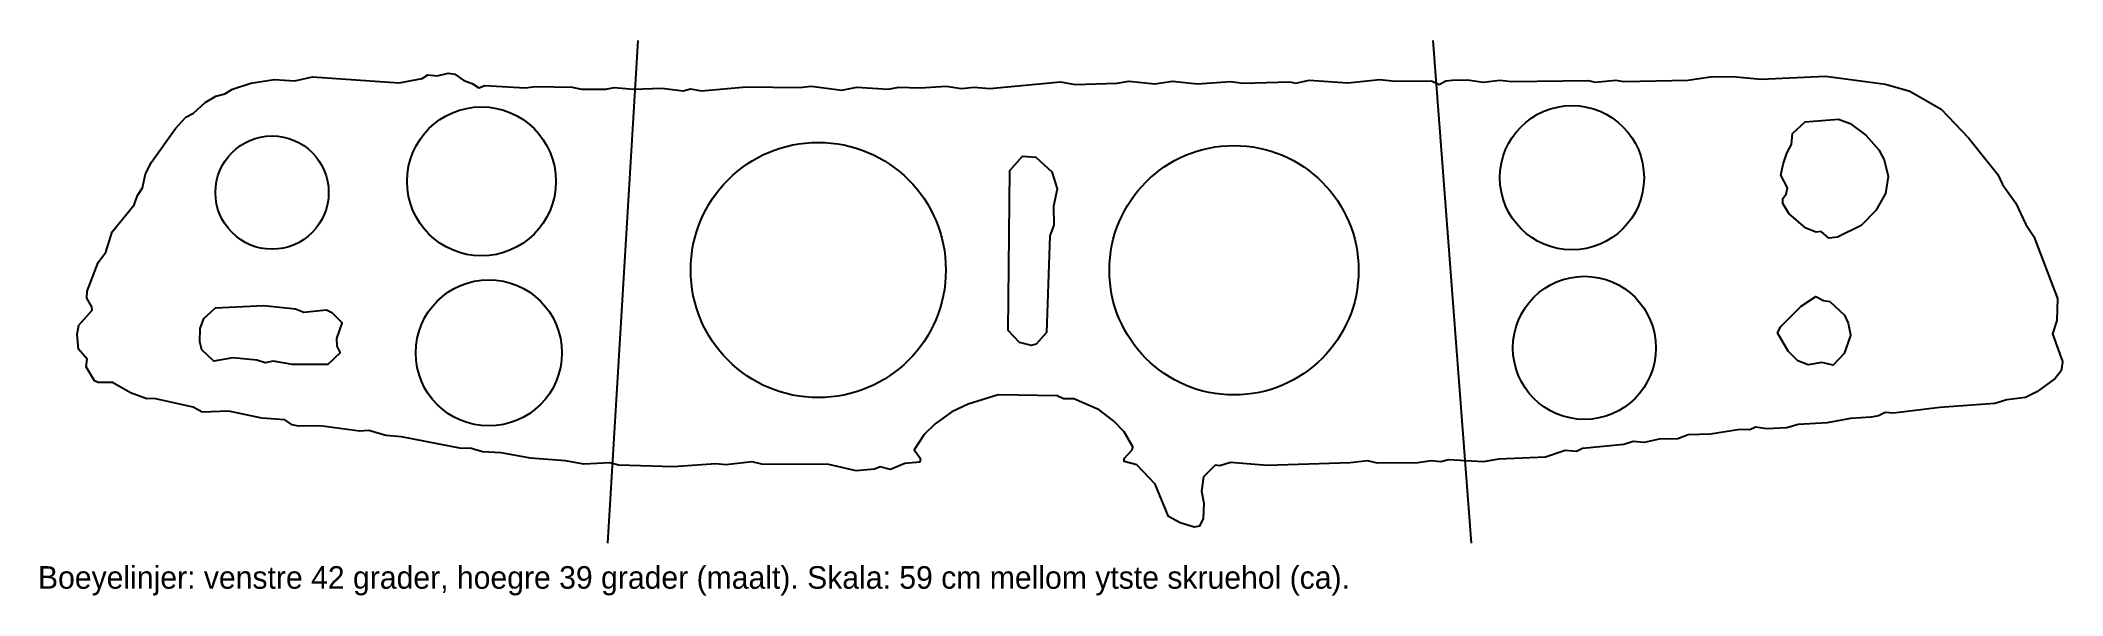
# Model space of a CAD drawing. Header units: millimetres. Extents: x -323 to 394, y -108 to 89.
import ezdxf

# ---------------------------------------------------------------- set-up
doc = ezdxf.new("R2010")
doc.units = ezdxf.units.MM
for name, color, linetype in [('BOEYELINJE', 3, 'Continuous'), ('HOL', 1, 'Continuous'), ('OMRISS', 7, 'Continuous'), ('TEKST', 2, 'Continuous')]:
    doc.layers.add(name, color=color, linetype=linetype)

msp = doc.modelspace()

# ---------------------------------------------------------------- linework, layer by layer
at = {"layer": 'BOEYELINJE'}
for p, q in [((-121.8, -89.1), (-110.97, 89.1)), ((170.99, 89.1), (184.55, -89.1))]:
    msp.add_line(p, q, dxfattribs=at)
at = {"layer": 'HOL'}
for points in [[(332.54, 40.83), (331.64, 34.83), (328.23, 28.78), (322.94, 23.54), (314.56, 19.37), (311.54, 19.06), (308.81, 21.31), (306.99, 21.11), (303.34, 22.53), (297.28, 27.75), (295.18, 31.32), (295.2, 33.05), (296.33, 34.63), (296.86, 36.86), (294.52, 41.34), (295.34, 45.19), (296.55, 49.14), (298.27, 52.23), (298.63, 56.08), (303.1, 60.26), (314.89, 61.14), (319.06, 59.66), (324.6, 55.48), (329.22, 50.37), (331.16, 46.79), (332.51, 41.01)], [(37.66, 36.36), (36.34, 30.34), (36.44, 23.57), (35.07, 19.83), (33.92, -14.41), (30.16, -18.62), (28.56, -19.02), (24.33, -17.99), (20.33, -13.74), (20.83, 43.02), (25.39, 48.12), (30.14, 47.76), (35.81, 42.49), (37.67, 36.55)], [(-216.15, -11.17), (-218.06, -16.63), (-217.93, -19.28), (-216.78, -21.62), (-221.15, -25.83), (-233.71, -25.83), (-240.57, -24.56), (-243.39, -25.17), (-246.3, -24.29), (-254.87, -23.42), (-261.61, -24.63), (-265.84, -20.63), (-266.51, -17.77), (-266.48, -13.04), (-265.14, -9.52), (-261.01, -5.68), (-243.89, -4.89), (-232.67, -6.1), (-229.63, -7.22), (-221.59, -6.46), (-219.72, -7.3), (-216.23, -10.93)], [(319.17, -15.47), (316.97, -21.93), (313.06, -26.06), (309.01, -25.12), (304.16, -25.97), (300.53, -24.46), (297.07, -21.06), (293.23, -14.52), (294.44, -12.36), (301.73, -5.07), (306.91, -1.65), (309.63, -3.1), (311.85, -3.5), (317.11, -8.31), (318.38, -11.09), (319.13, -15.31)]]:
    msp.add_lwpolyline(points, close=True, dxfattribs=at)
for centre, radius in [((-166.61, 39.15), 26.42), ((220.35, 40.43), 25.57), ((-240.94, 35.17), 20.09), ((-47.11, 7.71), 45.26), ((100.42, 7.63), 44.22), ((-164.01, -21.66), 25.92), ((224.77, -19.9), 25.38)]:
    msp.add_circle(centre, radius, dxfattribs=at)
at = {"layer": 'OMRISS'}
msp.add_lwpolyline([(394.44, -24.93), (393.91, -28), (391.79, -30.73), (385.25, -35.49), (381.23, -37.51), (374.63, -38.3), (370.39, -39.63), (350.84, -41.02), (334.49, -43.07), (331.44, -42.76), (329.18, -44.03), (326.52, -44.52), (319.17, -44.96), (310.85, -46.52), (300.58, -47.11), (296.6, -48.2), (289.45, -48.59), (285.53, -48.06), (283.41, -48.93), (279.91, -48.79), (269.49, -50.45), (261.58, -50.69), (257.97, -52.2), (251.3, -52.32), (245.97, -53.49), (242.05, -53.05), (238.77, -54.13), (224.12, -55.61), (221.99, -56.63), (217.96, -56.31), (210.99, -58.68), (194.41, -59.31), (188.78, -60.3), (176.58, -59.61), (173.87, -60.33), (170.4, -59.92), (165.63, -60.63), (151.34, -60.8), (147.84, -60), (141.66, -60.68), (112.14, -61.57), (99.21, -60.6), (95.43, -61.71), (93.76, -61.46), (89.65, -65.61), (88.9, -70.67), (89.66, -74.97), (89.48, -80.44), (88.21, -83.09), (86.26, -83.42), (81.35, -81.99), (77.2, -79.73), (72.42, -68.24), (65.97, -61.41), (61.5, -60.22), (61.5, -59.17), (64.32, -56.07), (64.56, -54.93), (61.48, -49.69), (57.71, -45.77), (52.63, -41.83), (43.54, -37.95), (39.89, -37.98), (37.62, -36.87), (16.69, -36.58), (6.03, -39.85), (0.28, -42.61), (-5.63, -46.82), (-9.48, -50.67), (-13.12, -56.03), (-10.87, -59.17), (-11.01, -60.38), (-16.33, -60.84), (-21.42, -62.97), (-25.09, -62.04), (-27.15, -62.94), (-33.71, -63.48), (-43.4, -61.31), (-67.1, -61.15), (-70.6, -60.36), (-79.87, -61.43), (-83.43, -60.98), (-98.42, -62.07), (-118, -61.47), (-121.09, -60.61), (-130.27, -61.14), (-136.78, -59.97), (-149.19, -59.04), (-159.64, -57.11), (-166.29, -56.72), (-170.61, -55.51), (-173.67, -55.53), (-194.95, -51.48), (-200.52, -50.98), (-206.59, -49.22), (-209.79, -49.38), (-223.98, -47.58), (-231.53, -47.68), (-233.82, -47.19), (-236.35, -45.43), (-244.55, -44.79), (-256.28, -42.33), (-265.68, -42.7), (-268.97, -40.96), (-282.8, -37.81), (-285.32, -37.92), (-291.2, -35.85), (-297.51, -32.17), (-302.58, -32.2), (-303.89, -31.56), (-306.88, -26.64), (-306.56, -23.89), (-309.64, -20.34), (-310.12, -15.08), (-309.53, -11.83), (-304.76, -6.58), (-304.84, -5.29), (-306.63, -2.28), (-306.59, 0.21), (-302.59, 10.38), (-299.93, 14), (-297.68, 21.27), (-289.9, 30.77), (-288.67, 34.17), (-286.88, 36.9), (-285.79, 41.78), (-283.69, 45.96), (-275.14, 57.87), (-271.49, 61.89), (-268.78, 63.28), (-264.66, 67.15), (-260.91, 69.41), (-257.66, 70.16), (-254.95, 71.87), (-248.5, 73.95), (-240.16, 75.22), (-232.88, 74.75), (-226.58, 76.22), (-195.81, 74.13), (-187.72, 75.61), (-185.67, 76.88), (-182.39, 76.56), (-178.4, 77.54), (-176.09, 77.1), (-172.93, 74.85), (-169.92, 73.88), (-167.58, 72.28), (-165.44, 73.08), (-151.07, 72.29), (-147.42, 72.74), (-134.48, 72.49), (-131.11, 71.85), (-122.5, 71.79), (-119.53, 72.42), (-112.68, 71.82), (-102.66, 72.14), (-95.1, 71.3), (-92.39, 71.95), (-88.53, 71.25), (-72.71, 72.7), (-53.82, 72.45), (-49.58, 72.94), (-38.75, 71.49), (-33.46, 72.5), (-22.32, 71.86), (-18.48, 72.55), (-10.97, 72.26), (-1.74, 72.89), (3.67, 72.1), (8.17, 72.57), (13.8, 72.1), (38.89, 74.49), (44.1, 73.43), (58.93, 73.92), (63.13, 74.64), (72.29, 73.71), (78.62, 74.64), (87.42, 73.75), (99.23, 74.5), (103.68, 73.93), (120.28, 74.48), (122.31, 73.94), (127.14, 75.01), (140.82, 74.07), (152.2, 75.31), (157.59, 74.65), (170.48, 74.76), (173.25, 73.49), (175.57, 74.79), (177.83, 75.05), (183.33, 75.15), (188.78, 74.3), (194.81, 74.99), (198.85, 74.52), (226.2, 74.91), (228.62, 74.33), (235.91, 75.01), (238.79, 74.56), (261.44, 75.08), (269.54, 76.2), (277.34, 76.29), (287.51, 75.36), (310.31, 76.41), (331.64, 73.66), (340.19, 71.17), (351.34, 64.72), (361.02, 54.63), (371.41, 41.55), (373.16, 38.02), (377.86, 31.38), (381.4, 23.85), (384.29, 19.6), (392.62, -2.45), (392.37, -10.19), (390.86, -14.94), (394.41, -24.7)], close=True, dxfattribs=at)

# ---------------------------------------------------------------- texts
at = {"layer": 'TEKST'}
msp.add_text('Boeyelinjer: venstre 42 grader, hoegre 39 grader (maalt). Skala: 59 cm mellom ytste skruehol (ca).', height=8, dxfattribs=at).set_placement((-324, -105.3))

doc.saveas('drawing.dxf')
